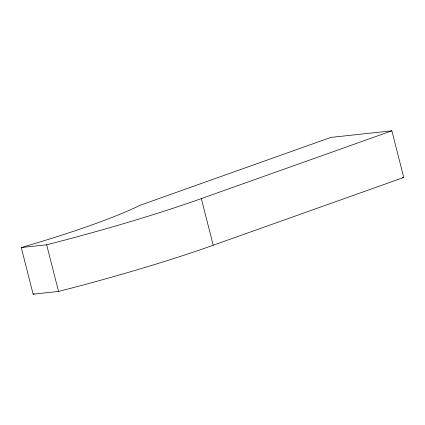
<?xml version="1.0" encoding="UTF-8"?>
<svg xmlns="http://www.w3.org/2000/svg" width="425" height="425" viewBox="0 0 425 425"><rect width="100%" height="100%" fill="white"/><g stroke="black" fill="none" stroke-linecap="round" stroke-linejoin="round"><path stroke-width="0.64" d="M21.25 247.541L46.66 244.795A258.974 29.766 -14.3 0 0 201.317 198.597L391.861 130.82L403.75 177.459L213.207 245.236A258.974 29.766 -14.3 0 1 58.544 291.433L33.139 294.18L21.25 247.541A209.95 24.129 -14.3 0 0 140.34 205.185L330.884 137.408L391.861 130.82M402.438 177.602L403.75 177.459M201.317 198.597L213.207 245.236M46.66 244.795L58.544 291.433M34.409 293.808A209.95 24.129 -14.3 0 1 33.139 294.18"/></g></svg>
